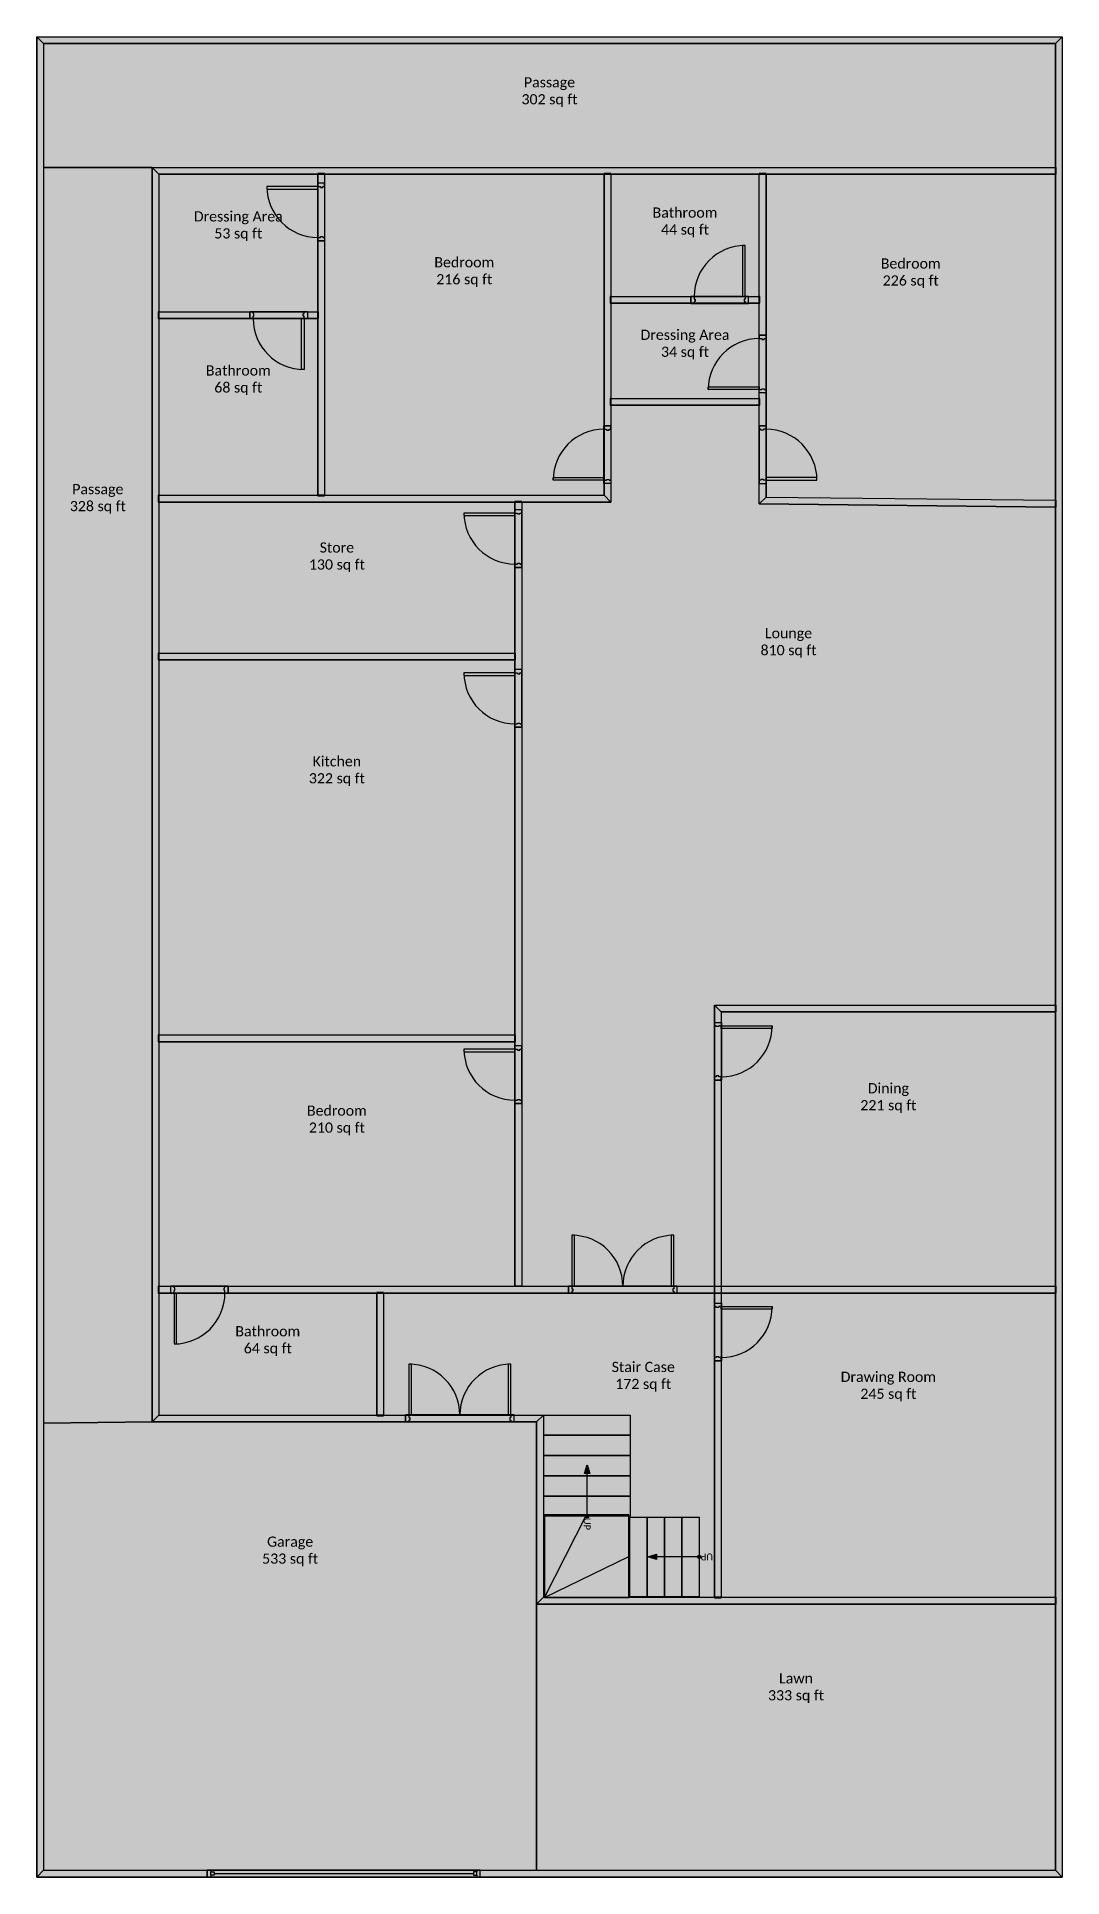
# Model space of a CAD drawing. Extents: x 0 to 50.4, y 0.2 to 90.5.
import ezdxf

# ---------------------------------------------------------------- set-up
doc = ezdxf.new("R2010")
doc.units = 0
doc.header["$MEASUREMENT"] = 0
for name, color, linetype in [('BUILDING_ENVELOPE', 7, 'CONTINUOUS'), ('LANDING', 7, 'CONTINUOUS'), ('SPACE', 7, 'CONTINUOUS'), ('STAIR', 7, 'CONTINUOUS')]:
    doc.layers.add(name, color=color, linetype=linetype)
doc.styles.get("Standard").update_dxf_attribs({"font": 'txt.shx'})

msp = doc.modelspace()

# ---------------------------------------------------------------- hatches: boundary and pattern name
at = {"layer": 'BUILDING_ENVELOPE'}
for points in [[(0.357, 90.167), (0.357, 0.5), (0.024, 0.167), (0.024, 90.5)], [(0.024, 90.5), (50.357, 90.5), (50.024, 90.167), (0.357, 90.167)], [(50.357, 90.5), (50.357, 0.167), (50.024, 0.5), (50.024, 90.167)], [(5.681, 84.085), (50.024, 84.085), (50.024, 83.751), (6.014, 83.751)], [(6.014, 83.751), (6.014, 22.846), (5.681, 22.512), (5.681, 84.085)], [(50.024, 84.085), (50.024, 83.751), (50.057, 83.751), (50.057, 84.085)], [(11.317, 83.026), (13.817, 83.026), (13.817, 83.151), (11.317, 83.151)], [(13.817, 83.751), (14.15, 83.751), (14.15, 83.785), (13.817, 83.785)], [(14.15, 83.751), (14.15, 67.997), (13.817, 67.997), (13.817, 83.751)], [(27.866, 83.751), (28.199, 83.751), (28.199, 83.785), (27.866, 83.785)], [(28.199, 83.751), (28.199, 67.663), (27.866, 67.997), (27.866, 83.751)], [(35.485, 83.751), (35.819, 83.751), (35.819, 83.785), (35.485, 83.785)], [(35.485, 67.569), (35.485, 83.751), (35.819, 83.751), (35.819, 67.899)], [(34.667, 80.251), (34.667, 77.751), (34.792, 77.751), (34.792, 80.251)], [(28.199, 77.418), (28.199, 77.751), (28.166, 77.751), (28.166, 77.418)], [(28.199, 77.751), (35.485, 77.751), (35.485, 77.418), (28.199, 77.418)], [(35.485, 77.751), (35.485, 77.418), (35.519, 77.418), (35.519, 77.751)], [(6.014, 76.668), (6.014, 77.001), (5.981, 77.001), (5.981, 76.668)], [(6.014, 77.001), (13.817, 77.001), (13.817, 76.668), (6.014, 76.668)], [(13.817, 77.001), (13.817, 76.668), (13.85, 76.668), (13.85, 77.001)], [(13.017, 74.168), (13.017, 76.668), (13.142, 76.668), (13.142, 74.168)], [(32.985, 73.31), (35.485, 73.31), (35.485, 73.185), (32.985, 73.185)], [(28.199, 72.418), (28.199, 72.751), (28.166, 72.751), (28.166, 72.418)], [(28.199, 72.751), (35.485, 72.751), (35.485, 72.418), (28.199, 72.418)], [(35.485, 72.751), (35.485, 72.418), (35.519, 72.418), (35.519, 72.751)], [(25.366, 68.86), (27.866, 68.86), (27.866, 68.735), (25.366, 68.735)], [(38.319, 68.86), (35.819, 68.86), (35.819, 68.735), (38.319, 68.735)], [(6.014, 67.663), (6.014, 67.997), (5.981, 67.997), (5.981, 67.663)], [(6.014, 67.997), (27.866, 67.997), (28.199, 67.663), (6.014, 67.663)], [(14.15, 67.997), (13.817, 67.997), (13.817, 67.963), (14.15, 67.963)], [(35.819, 67.899), (50.024, 67.751), (50.024, 67.418), (35.485, 67.569)], [(20.992, 66.995), (23.492, 66.995), (23.492, 67.12), (20.992, 67.12)], [(23.492, 67.663), (23.825, 67.663), (23.825, 67.697), (23.492, 67.697)], [(23.825, 67.663), (23.825, 29.168), (23.658, 29.168), (23.492, 29.168), (23.492, 67.663)], [(50.024, 67.751), (50.024, 67.418), (50.057, 67.418), (50.057, 67.751)], [(6.014, 59.919), (6.014, 60.252), (5.981, 60.252), (5.981, 59.919)], [(6.014, 60.252), (23.492, 60.252), (23.492, 59.919), (6.014, 59.919)], [(23.492, 60.252), (23.492, 59.919), (23.525, 59.919), (23.525, 60.252)], [(20.992, 59.147), (23.492, 59.147), (23.492, 59.272), (20.992, 59.272)], [(33.292, 42.968), (50.024, 42.968), (50.024, 42.635), (33.625, 42.635)], [(33.625, 42.635), (33.625, 13.901), (33.292, 13.901), (33.292, 42.968)], [(50.024, 42.968), (50.024, 42.635), (50.057, 42.635), (50.057, 42.968)], [(36.125, 41.826), (33.625, 41.826), (33.625, 41.951), (36.125, 41.951)], [(6.014, 41.168), (6.014, 41.501), (5.981, 41.501), (5.981, 41.168)], [(6.014, 41.501), (23.492, 41.501), (23.492, 41.168), (6.014, 41.168)], [(20.992, 40.673), (23.492, 40.673), (23.492, 40.798), (20.992, 40.798)], [(23.492, 41.501), (23.492, 41.168), (23.525, 41.168), (23.525, 41.501)], [(26.292, 31.668), (26.292, 29.168), (26.417, 29.168), (26.417, 31.668)], [(31.167, 31.668), (31.167, 29.168), (31.292, 29.168), (31.292, 31.668)], [(6.014, 28.835), (6.014, 29.168), (5.981, 29.168), (5.981, 28.835)], [(6.014, 29.168), (50.024, 29.168), (50.024, 28.835), (6.014, 28.835)], [(50.024, 29.168), (50.024, 28.835), (50.057, 28.835), (50.057, 29.168)], [(6.883, 26.335), (6.883, 28.835), (6.758, 28.835), (6.758, 26.335)], [(16.708, 28.835), (17.042, 28.835), (17.042, 28.868), (16.708, 28.868)], [(17.042, 28.835), (17.042, 22.846), (16.708, 22.846), (16.708, 28.835)], [(36.125, 28.043), (33.625, 28.043), (33.625, 28.168), (36.125, 28.168)], [(18.292, 25.346), (18.292, 22.846), (18.417, 22.846), (18.417, 25.346)], [(23.167, 25.346), (23.167, 22.846), (23.292, 22.846), (23.292, 25.346)], [(6.014, 22.846), (24.892, 22.846), (24.558, 22.512), (5.681, 22.512)], [(17.042, 22.846), (16.708, 22.846), (16.708, 22.813), (17.042, 22.813)], [(24.892, 22.846), (24.892, 13.901), (24.558, 13.568), (24.558, 22.512)], [(24.892, 13.901), (50.024, 13.901), (50.024, 13.568), (24.558, 13.568)], [(33.625, 13.901), (33.292, 13.901), (33.292, 13.868), (33.625, 13.868)], [(50.024, 13.901), (50.024, 13.568), (50.057, 13.568), (50.057, 13.901)], [(0.357, 0.5), (50.024, 0.5), (50.357, 0.167), (0.024, 0.167)]]:
    msp.add_hatch(color=7, dxfattribs=at).paths.add_polyline_path(points)
h = msp.add_hatch(color=7, dxfattribs=at)
h.paths.add_polyline_path([(14.15, 83.318), (13.817, 83.318), (13.817, 83.151), (13.942, 83.151), (14.067, 83.151), (14.15, 83.151)])
h.paths.add_polyline_path([(14.15, 80.485), (13.817, 80.485), (13.817, 80.651), (13.942, 80.651), (14.067, 80.651), (14.15, 80.651)])
h = msp.add_hatch(color=7, dxfattribs=at)
h.paths.add_polyline_path([(13.942, 83.151), (13.942, 83.11), (14.067, 83.11), (14.067, 83.151)])
h.paths.add_polyline_path([(13.942, 80.651), (13.942, 80.693), (14.067, 80.693), (14.067, 80.651)])
h = msp.add_hatch(color=7, dxfattribs=at)
h.paths.add_polyline_path([(34.958, 77.418), (34.958, 77.751), (34.792, 77.751), (34.792, 77.626), (34.792, 77.501), (34.792, 77.418)])
h.paths.add_polyline_path([(32.125, 77.418), (32.125, 77.751), (32.292, 77.751), (32.292, 77.626), (32.292, 77.501), (32.292, 77.418)])
h = msp.add_hatch(color=7, dxfattribs=at)
h.paths.add_polyline_path([(13.308, 77.001), (13.308, 76.668), (13.142, 76.668), (13.142, 76.793), (13.142, 76.918), (13.142, 77.001)])
h.paths.add_polyline_path([(10.475, 77.001), (10.475, 76.668), (10.642, 76.668), (10.642, 76.793), (10.642, 76.918), (10.642, 77.001)])
h = msp.add_hatch(color=7, dxfattribs=at)
h.paths.add_polyline_path([(13.142, 76.793), (13.1, 76.793), (13.1, 76.918), (13.142, 76.918)])
h.paths.add_polyline_path([(10.642, 76.793), (10.683, 76.793), (10.683, 76.918), (10.642, 76.918)])
h = msp.add_hatch(color=7, dxfattribs=at)
h.paths.add_polyline_path([(34.792, 77.626), (34.75, 77.626), (34.75, 77.501), (34.792, 77.501)])
h.paths.add_polyline_path([(32.292, 77.626), (32.333, 77.626), (32.333, 77.501), (32.292, 77.501)])
h = msp.add_hatch(color=7, dxfattribs=at)
h.paths.add_polyline_path([(35.819, 73.018), (35.485, 73.018), (35.485, 73.185), (35.61, 73.185), (35.735, 73.185), (35.819, 73.185)])
h.paths.add_polyline_path([(35.819, 75.851), (35.485, 75.851), (35.485, 75.685), (35.61, 75.685), (35.735, 75.685), (35.819, 75.685)])
h = msp.add_hatch(color=7, dxfattribs=at)
h.paths.add_polyline_path([(35.61, 73.185), (35.61, 73.226), (35.735, 73.226), (35.735, 73.185)])
h.paths.add_polyline_path([(35.61, 75.685), (35.61, 75.643), (35.735, 75.643), (35.735, 75.685)])
h = msp.add_hatch(color=7, dxfattribs=at)
h.paths.add_polyline_path([(28.199, 68.568), (27.866, 68.568), (27.866, 68.735), (27.991, 68.735), (28.116, 68.735), (28.199, 68.735)])
h.paths.add_polyline_path([(28.199, 71.401), (27.866, 71.401), (27.866, 71.235), (27.991, 71.235), (28.116, 71.235), (28.199, 71.235)])
h = msp.add_hatch(color=7, dxfattribs=at)
h.paths.add_polyline_path([(35.485, 68.568), (35.819, 68.568), (35.819, 68.735), (35.694, 68.735), (35.569, 68.735), (35.485, 68.735)])
h.paths.add_polyline_path([(35.485, 71.401), (35.819, 71.401), (35.819, 71.235), (35.694, 71.235), (35.569, 71.235), (35.485, 71.235)])
h = msp.add_hatch(color=7, dxfattribs=at)
h.paths.add_polyline_path([(27.991, 68.735), (27.991, 68.776), (28.116, 68.776), (28.116, 68.735)])
h.paths.add_polyline_path([(27.991, 71.235), (27.991, 71.193), (28.116, 71.193), (28.116, 71.235)])
h = msp.add_hatch(color=7, dxfattribs=at)
h.paths.add_polyline_path([(35.694, 68.735), (35.694, 68.776), (35.569, 68.776), (35.569, 68.735)])
h.paths.add_polyline_path([(35.694, 71.235), (35.694, 71.193), (35.569, 71.193), (35.569, 71.235)])
h = msp.add_hatch(color=7, dxfattribs=at)
h.paths.add_polyline_path([(23.825, 67.287), (23.492, 67.287), (23.492, 67.12), (23.617, 67.12), (23.742, 67.12), (23.825, 67.12)])
h.paths.add_polyline_path([(23.825, 64.454), (23.492, 64.454), (23.492, 64.62), (23.617, 64.62), (23.742, 64.62), (23.825, 64.62)])
h = msp.add_hatch(color=7, dxfattribs=at)
h.paths.add_polyline_path([(23.617, 67.12), (23.617, 67.079), (23.742, 67.079), (23.742, 67.12)])
h.paths.add_polyline_path([(23.617, 64.62), (23.617, 64.662), (23.742, 64.662), (23.742, 64.62)])
h = msp.add_hatch(color=7, dxfattribs=at)
h.paths.add_polyline_path([(23.825, 59.439), (23.492, 59.439), (23.492, 59.272), (23.617, 59.272), (23.742, 59.272), (23.825, 59.272)])
h.paths.add_polyline_path([(23.825, 56.605), (23.492, 56.605), (23.492, 56.772), (23.617, 56.772), (23.742, 56.772), (23.825, 56.772)])
h = msp.add_hatch(color=7, dxfattribs=at)
h.paths.add_polyline_path([(23.617, 59.272), (23.617, 59.23), (23.742, 59.23), (23.742, 59.272)])
h.paths.add_polyline_path([(23.617, 56.772), (23.617, 56.814), (23.742, 56.814), (23.742, 56.772)])
h = msp.add_hatch(color=7, dxfattribs=at)
h.paths.add_polyline_path([(33.292, 42.118), (33.625, 42.118), (33.625, 41.951), (33.5, 41.951), (33.375, 41.951), (33.292, 41.951)])
h.paths.add_polyline_path([(33.292, 39.285), (33.625, 39.285), (33.625, 39.451), (33.5, 39.451), (33.375, 39.451), (33.292, 39.451)])
h = msp.add_hatch(color=7, dxfattribs=at)
h.paths.add_polyline_path([(33.5, 41.951), (33.5, 41.91), (33.375, 41.91), (33.375, 41.951)])
h.paths.add_polyline_path([(33.5, 39.451), (33.5, 39.493), (33.375, 39.493), (33.375, 39.451)])
h = msp.add_hatch(color=7, dxfattribs=at)
h.paths.add_polyline_path([(23.825, 40.965), (23.492, 40.965), (23.492, 40.798), (23.617, 40.798), (23.742, 40.798), (23.825, 40.798)])
h.paths.add_polyline_path([(23.825, 38.132), (23.492, 38.132), (23.492, 38.298), (23.617, 38.298), (23.742, 38.298), (23.825, 38.298)])
h = msp.add_hatch(color=7, dxfattribs=at)
h.paths.add_polyline_path([(23.617, 40.798), (23.617, 40.757), (23.742, 40.757), (23.742, 40.798)])
h.paths.add_polyline_path([(23.617, 38.298), (23.617, 38.34), (23.742, 38.34), (23.742, 38.298)])
h = msp.add_hatch(color=7, dxfattribs=at)
h.paths.add_polyline_path([(6.592, 29.168), (6.592, 28.835), (6.758, 28.835), (6.758, 28.96), (6.758, 29.085), (6.758, 29.168)])
h.paths.add_polyline_path([(9.425, 29.168), (9.425, 28.835), (9.258, 28.835), (9.258, 28.96), (9.258, 29.085), (9.258, 29.168)])
h = msp.add_hatch(color=7, dxfattribs=at)
h.paths.add_polyline_path([(6.758, 28.96), (6.8, 28.96), (6.8, 29.085), (6.758, 29.085)])
h.paths.add_polyline_path([(9.258, 28.96), (9.217, 28.96), (9.217, 29.085), (9.258, 29.085)])
h = msp.add_hatch(color=7, dxfattribs=at)
h.paths.add_polyline_path([(31.458, 28.835), (31.458, 29.168), (31.292, 29.168), (31.292, 29.043), (31.292, 28.918), (31.292, 28.835)])
h.paths.add_polyline_path([(26.125, 28.835), (26.125, 29.168), (26.292, 29.168), (26.292, 29.043), (26.292, 28.918), (26.292, 28.835)])
h = msp.add_hatch(color=7, dxfattribs=at)
h.paths.add_polyline_path([(31.292, 29.043), (31.25, 29.043), (31.25, 28.918), (31.292, 28.918)])
h.paths.add_polyline_path([(26.292, 29.043), (26.333, 29.043), (26.333, 28.918), (26.292, 28.918)])
h = msp.add_hatch(color=7, dxfattribs=at)
h.paths.add_polyline_path([(33.292, 28.335), (33.625, 28.335), (33.625, 28.168), (33.5, 28.168), (33.375, 28.168), (33.292, 28.168)])
h.paths.add_polyline_path([(33.292, 25.501), (33.625, 25.501), (33.625, 25.668), (33.5, 25.668), (33.375, 25.668), (33.292, 25.668)])
h = msp.add_hatch(color=7, dxfattribs=at)
h.paths.add_polyline_path([(33.5, 28.168), (33.5, 28.126), (33.375, 28.126), (33.375, 28.168)])
h.paths.add_polyline_path([(33.5, 25.668), (33.5, 25.71), (33.375, 25.71), (33.375, 25.668)])
h = msp.add_hatch(color=7, dxfattribs=at)
h.paths.add_polyline_path([(23.458, 22.512), (23.458, 22.846), (23.292, 22.846), (23.292, 22.721), (23.292, 22.596), (23.292, 22.512)])
h.paths.add_polyline_path([(18.125, 22.512), (18.125, 22.846), (18.292, 22.846), (18.292, 22.721), (18.292, 22.596), (18.292, 22.512)])
h = msp.add_hatch(color=7, dxfattribs=at)
h.paths.add_polyline_path([(23.292, 22.721), (23.25, 22.721), (23.25, 22.596), (23.292, 22.596)])
h.paths.add_polyline_path([(18.292, 22.721), (18.333, 22.721), (18.333, 22.596), (18.292, 22.596)])
h = msp.add_hatch(color=134, dxfattribs=at)
h.paths.add_polyline_path([(24.92, 17.876), (24.92, 18.87), (29.152, 18.87), (29.152, 17.876)])
h.paths.add_polyline_path([(24.92, 18.87), (24.92, 19.864), (29.152, 19.864), (29.152, 18.87)])
h.paths.add_polyline_path([(24.92, 19.864), (24.92, 20.858), (29.152, 20.858), (29.152, 19.864)])
h.paths.add_polyline_path([(24.92, 20.858), (24.92, 21.852), (29.152, 21.852), (29.152, 20.858)])
h.paths.add_polyline_path([(24.92, 21.852), (24.92, 22.846), (29.152, 22.846), (29.152, 21.852)])
edge = h.paths.add_edge_path(flags=0)
edge = h.paths.add_edge_path(flags=0)
edge = h.paths.add_edge_path(flags=0)
edge = h.paths.add_edge_path(flags=0)
edge = h.paths.add_edge_path(flags=0)
edge = h.paths.add_edge_path(flags=0)
edge = h.paths.add_edge_path(flags=0)
edge = h.paths.add_edge_path(flags=0)
edge = h.paths.add_edge_path(flags=0)
edge = h.paths.add_edge_path(flags=0)
edge = h.paths.add_edge_path(flags=0)
edge = h.paths.add_edge_path(flags=0)
edge = h.paths.add_edge_path(flags=0)
edge = h.paths.add_edge_path(flags=0)
edge = h.paths.add_edge_path(flags=0)
edge = h.paths.add_edge_path(flags=0)
edge = h.paths.add_edge_path(flags=0)
edge = h.paths.add_edge_path(flags=0)
edge = h.paths.add_edge_path(flags=0)
edge = h.paths.add_edge_path(flags=0)
edge = h.paths.add_edge_path(flags=0)
edge = h.paths.add_edge_path(flags=0)
edge = h.paths.add_edge_path(flags=0)
edge = h.paths.add_edge_path(flags=0)
edge = h.paths.add_edge_path(flags=0)
edge = h.paths.add_edge_path(flags=0)
edge = h.paths.add_edge_path(flags=0)
edge = h.paths.add_edge_path(flags=0)
h = msp.add_hatch(color=134, dxfattribs=at)
h.paths.add_polyline_path([(32.542, 13.928), (31.688, 13.928), (31.688, 17.836), (32.542, 17.836)])
h.paths.add_polyline_path([(31.688, 13.928), (30.835, 13.928), (30.835, 17.836), (31.688, 17.836)])
h.paths.add_polyline_path([(30.835, 13.928), (29.982, 13.928), (29.982, 17.836), (30.835, 17.836)])
h.paths.add_polyline_path([(29.982, 13.928), (29.129, 13.928), (29.129, 17.836), (29.982, 17.836)])
edge = h.paths.add_edge_path(flags=0)
edge = h.paths.add_edge_path(flags=0)
edge = h.paths.add_edge_path(flags=0)
edge = h.paths.add_edge_path(flags=0)
edge = h.paths.add_edge_path(flags=0)
edge = h.paths.add_edge_path(flags=0)
edge = h.paths.add_edge_path(flags=0)
edge = h.paths.add_edge_path(flags=0)
edge = h.paths.add_edge_path(flags=0)
edge = h.paths.add_edge_path(flags=0)
edge = h.paths.add_edge_path(flags=0)
edge = h.paths.add_edge_path(flags=0)
edge = h.paths.add_edge_path(flags=0)
edge = h.paths.add_edge_path(flags=0)
edge = h.paths.add_edge_path(flags=0)
edge = h.paths.add_edge_path(flags=0)
edge = h.paths.add_edge_path(flags=0)
edge = h.paths.add_edge_path(flags=0)
edge = h.paths.add_edge_path(flags=0)
edge = h.paths.add_edge_path(flags=0)
edge = h.paths.add_edge_path(flags=0)
edge = h.paths.add_edge_path(flags=0)
edge = h.paths.add_edge_path(flags=0)
edge = h.paths.add_edge_path(flags=0)
edge = h.paths.add_edge_path(flags=0)
edge = h.paths.add_edge_path(flags=0)
edge = h.paths.add_edge_path(flags=0)
edge = h.paths.add_edge_path(flags=0)
edge = h.paths.add_edge_path(flags=0)
at = {"layer": 'LANDING'}
msp.add_hatch(color=134, dxfattribs=at).paths.add_polyline_path([(24.938, 13.883), (29.092, 13.883), (29.092, 17.952), (24.938, 17.952)])
at = {"layer": 'SPACE'}
for color, points in [(54, [(0.357, 84.085), (5.681, 84.085), (50.024, 84.085), (50.024, 90.167), (0.357, 90.167)]), (54, [(5.681, 22.512), (5.681, 84.085), (0.357, 84.085), (0.357, 22.452), (5.681, 22.512)]), (11, [(13.817, 77.001), (13.817, 83.751), (6.014, 83.751), (6.014, 77.001), (13.817, 77.001)]), (10, [(14.15, 67.997), (27.866, 67.997), (27.866, 83.751), (14.15, 83.751)]), (5, [(35.485, 77.751), (35.485, 83.751), (28.199, 83.751), (28.199, 77.751), (35.485, 77.751)]), (10, [(35.819, 83.751), (35.819, 67.899), (50.024, 67.751), (50.024, 83.751), (35.819, 83.751)]), (11, [(35.485, 72.751), (35.485, 77.418), (28.199, 77.418), (28.199, 72.751), (35.485, 72.751)]), (5, [(13.817, 76.668), (6.014, 76.668), (6.014, 67.997), (13.817, 67.997), (13.817, 76.668)]), (2, [(33.292, 29.168), (33.292, 42.968), (50.024, 42.968), (50.024, 67.418), (35.485, 67.569), (35.485, 72.418), (28.199, 72.418), (28.199, 67.663), (23.825, 67.663), (23.825, 29.168)]), (214, [(23.492, 60.252), (23.492, 67.663), (6.014, 67.663), (6.014, 60.252), (23.492, 60.252)]), (40, [(23.492, 41.501), (23.492, 59.919), (6.014, 59.919), (6.014, 41.501), (23.492, 41.501)]), (253, [(33.625, 29.168), (50.024, 29.168), (50.024, 42.635), (33.625, 42.635)]), (10, [(23.492, 41.168), (6.014, 41.168), (6.014, 29.168), (23.492, 29.168), (23.492, 41.168)]), (5, [(16.708, 22.846), (16.708, 28.835), (6.014, 28.835), (6.014, 22.846)]), (190, [(17.042, 22.846), (24.892, 22.846), (24.892, 13.901), (33.292, 13.901), (33.292, 28.835), (17.042, 28.835)]), (94, [(33.625, 28.835), (33.625, 13.901), (50.024, 13.901), (50.024, 28.835)]), (22, [(24.558, 0.5), (24.558, 13.568), (24.558, 22.512), (5.681, 22.512), (0.357, 22.452), (0.357, 0.5)]), (111, [(24.558, 13.568), (24.558, 0.5), (50.024, 0.5), (50.024, 13.568)])]:
    msp.add_hatch(color=color, dxfattribs=at).paths.add_polyline_path(points)
at = {"layer": 'STAIR'}
for points in [[(27.163, 19.971), (26.908, 19.971), (27.039, 20.397)], [(30.446, 16.009), (30.446, 15.754), (30.021, 15.885)]]:
    msp.add_hatch(color=134, dxfattribs=at).paths.add_polyline_path(points)
h = msp.add_hatch(color=134, dxfattribs=at)
edge = h.paths.add_edge_path()
edge.add_arc((27.036, 17.876), 0.0868, 0, 360)
h = msp.add_hatch(color=134, dxfattribs=at)
edge = h.paths.add_edge_path()
edge.add_arc((32.542, 15.882), 0.0868, 0, 360)

# ---------------------------------------------------------------- linework, layer by layer
at = {"layer": 'BUILDING_ENVELOPE', "color": 7, "linetype": 'CONTINUOUS'}
for p, q in [((0.024, 90.5), (0.024, 0.167)), ((0.024, 90.5), (50.357, 90.5)), ((50.357, 90.5), (50.357, 0.167)), ((0.357, 90.167), (0.357, 0.5)), ((0.357, 90.167), (50.024, 90.167)), ((50.024, 90.167), (50.024, 0.5)), ((5.681, 84.085), (50.024, 84.085)), ((5.681, 84.085), (5.681, 22.512)), ((6.014, 83.751), (50.024, 83.751)), ((6.014, 83.751), (6.014, 22.846)), ((13.817, 83.751), (13.817, 67.997)), ((14.15, 83.318), (13.817, 83.318)), ((13.817, 83.318), (13.817, 83.151)), ((14.15, 83.318), (13.817, 83.318)), ((13.817, 83.151), (13.942, 83.151)), ((13.942, 83.151), (13.942, 83.11)), ((14.067, 83.151), (14.15, 83.151)), ((14.067, 83.11), (14.067, 83.151)), ((14.15, 83.751), (14.15, 67.997)), ((14.15, 83.151), (14.15, 83.318)), ((27.866, 83.751), (27.866, 67.997)), ((28.199, 83.751), (28.199, 67.663)), ((35.485, 67.569), (35.485, 83.751)), ((35.819, 67.899), (35.819, 83.751)), ((13.942, 83.11), (14.067, 83.11)), ((13.817, 80.485), (13.817, 80.651)), ((13.817, 80.651), (13.942, 80.651)), ((14.15, 80.485), (13.817, 80.485)), ((14.15, 80.485), (13.817, 80.485)), ((13.942, 80.651), (13.942, 80.693)), ((13.942, 80.693), (14.067, 80.693)), ((14.067, 80.693), (14.067, 80.651)), ((14.067, 80.651), (14.15, 80.651)), ((14.15, 80.651), (14.15, 80.485)), ((28.199, 77.751), (35.485, 77.751)), ((32.125, 77.418), (32.125, 77.751)), ((32.125, 77.751), (32.292, 77.751)), ((32.125, 77.418), (32.125, 77.751)), ((32.292, 77.751), (32.292, 77.626)), ((34.958, 77.751), (34.792, 77.751)), ((34.792, 77.751), (34.792, 77.626)), ((34.958, 77.418), (34.958, 77.751)), ((34.958, 77.418), (34.958, 77.751)), ((6.014, 77.001), (13.817, 77.001)), ((10.475, 77.001), (10.475, 76.668)), ((10.642, 77.001), (10.475, 77.001)), ((10.475, 77.001), (10.475, 76.668)), ((10.642, 76.918), (10.642, 77.001)), ((10.683, 76.918), (10.642, 76.918)), ((10.642, 76.668), (10.642, 76.793)), ((10.642, 76.793), (10.683, 76.793)), ((10.683, 76.793), (10.683, 76.918)), ((13.1, 76.793), (13.1, 76.918)), ((13.1, 76.918), (13.142, 76.918)), ((13.142, 76.793), (13.1, 76.793)), ((13.142, 76.918), (13.142, 77.001)), ((13.142, 77.001), (13.308, 77.001)), ((13.142, 76.668), (13.142, 76.793)), ((13.308, 77.001), (13.308, 76.668)), ((13.308, 77.001), (13.308, 76.668)), ((28.199, 77.418), (35.485, 77.418)), ((32.292, 77.418), (32.125, 77.418)), ((32.292, 77.626), (32.333, 77.626)), ((32.292, 77.501), (32.292, 77.418)), ((32.333, 77.501), (32.292, 77.501)), ((32.333, 77.626), (32.333, 77.501)), ((34.792, 77.626), (34.75, 77.626)), ((34.75, 77.626), (34.75, 77.501)), ((34.75, 77.501), (34.792, 77.501)), ((34.792, 77.501), (34.792, 77.418)), ((34.792, 77.418), (34.958, 77.418)), ((6.014, 76.668), (13.817, 76.668)), ((10.475, 76.668), (10.642, 76.668)), ((13.308, 76.668), (13.142, 76.668)), ((35.819, 75.851), (35.485, 75.851)), ((35.485, 75.851), (35.485, 75.685)), ((35.819, 75.851), (35.485, 75.851)), ((35.485, 75.685), (35.61, 75.685)), ((35.61, 75.685), (35.61, 75.643)), ((35.61, 75.643), (35.735, 75.643)), ((35.735, 75.685), (35.819, 75.685)), ((35.735, 75.643), (35.735, 75.685)), ((35.819, 75.685), (35.819, 75.851)), ((35.485, 73.018), (35.485, 73.185)), ((35.485, 73.185), (35.61, 73.185)), ((35.61, 73.185), (35.61, 73.226)), ((35.61, 73.226), (35.735, 73.226)), ((35.735, 73.226), (35.735, 73.185)), ((35.735, 73.185), (35.819, 73.185)), ((35.819, 73.185), (35.819, 73.018)), ((28.199, 72.751), (35.485, 72.751)), ((28.199, 72.418), (35.485, 72.418)), ((35.819, 73.018), (35.485, 73.018)), ((35.819, 73.018), (35.485, 73.018)), ((28.199, 71.401), (27.866, 71.401)), ((27.866, 71.401), (27.866, 71.235)), ((28.199, 71.401), (27.866, 71.401)), ((28.199, 71.235), (28.199, 71.401)), ((35.485, 71.401), (35.819, 71.401)), ((35.485, 71.235), (35.485, 71.401)), ((35.485, 71.401), (35.819, 71.401)), ((35.819, 71.401), (35.819, 71.235)), ((27.866, 71.235), (27.991, 71.235)), ((27.991, 71.235), (27.991, 71.193)), ((27.991, 71.193), (28.116, 71.193)), ((28.116, 71.235), (28.199, 71.235)), ((28.116, 71.193), (28.116, 71.235)), ((35.569, 71.235), (35.485, 71.235)), ((35.569, 71.193), (35.569, 71.235)), ((35.694, 71.193), (35.569, 71.193)), ((35.819, 71.235), (35.694, 71.235)), ((35.694, 71.235), (35.694, 71.193)), ((27.866, 68.568), (27.866, 68.735)), ((27.866, 68.735), (27.991, 68.735)), ((27.991, 68.735), (27.991, 68.776)), ((27.991, 68.776), (28.116, 68.776)), ((28.116, 68.776), (28.116, 68.735)), ((28.116, 68.735), (28.199, 68.735)), ((28.199, 68.735), (28.199, 68.568)), ((35.569, 68.735), (35.485, 68.735)), ((35.485, 68.735), (35.485, 68.568)), ((35.694, 68.776), (35.569, 68.776)), ((35.569, 68.776), (35.569, 68.735)), ((35.694, 68.735), (35.694, 68.776)), ((35.819, 68.735), (35.694, 68.735)), ((35.819, 68.568), (35.819, 68.735)), ((6.014, 67.997), (27.866, 67.997)), ((28.199, 68.568), (27.866, 68.568)), ((28.199, 68.568), (27.866, 68.568)), ((35.485, 68.568), (35.819, 68.568)), ((35.485, 68.568), (35.819, 68.568)), ((35.819, 67.899), (50.024, 67.751)), ((6.014, 67.663), (28.199, 67.663)), ((23.825, 67.287), (23.492, 67.287)), ((23.492, 67.287), (23.492, 67.12)), ((23.825, 67.287), (23.492, 67.287)), ((23.492, 67.12), (23.617, 67.12)), ((23.617, 67.12), (23.617, 67.079)), ((23.617, 67.079), (23.742, 67.079)), ((23.742, 67.12), (23.825, 67.12)), ((23.742, 67.079), (23.742, 67.12)), ((23.825, 67.12), (23.825, 67.287)), ((35.485, 67.569), (50.024, 67.418)), ((23.492, 64.454), (23.492, 64.62)), ((23.492, 64.62), (23.617, 64.62)), ((23.825, 64.454), (23.492, 64.454)), ((23.825, 64.454), (23.492, 64.454)), ((23.617, 64.62), (23.617, 64.662)), ((23.617, 64.662), (23.742, 64.662)), ((23.742, 64.662), (23.742, 64.62)), ((23.742, 64.62), (23.825, 64.62)), ((23.825, 64.62), (23.825, 64.454)), ((6.014, 60.252), (23.492, 60.252)), ((6.014, 59.919), (23.492, 59.919)), ((23.825, 59.439), (23.492, 59.439)), ((23.492, 59.439), (23.492, 59.272)), ((23.825, 59.439), (23.492, 59.439)), ((23.492, 59.272), (23.617, 59.272)), ((23.617, 59.272), (23.617, 59.23)), ((23.617, 59.23), (23.742, 59.23)), ((23.742, 59.272), (23.825, 59.272)), ((23.742, 59.23), (23.742, 59.272)), ((23.825, 59.272), (23.825, 59.439)), ((23.492, 56.605), (23.492, 56.772)), ((23.492, 56.772), (23.617, 56.772)), ((23.825, 56.605), (23.492, 56.605)), ((23.825, 56.605), (23.492, 56.605)), ((23.617, 56.772), (23.617, 56.814)), ((23.617, 56.814), (23.742, 56.814)), ((23.742, 56.814), (23.742, 56.772)), ((23.742, 56.772), (23.825, 56.772)), ((23.825, 56.772), (23.825, 56.605)), ((33.292, 42.968), (50.024, 42.968)), ((33.292, 42.968), (33.292, 13.901)), ((33.625, 42.635), (50.024, 42.635)), ((33.625, 42.635), (33.625, 13.901)), ((33.292, 42.118), (33.625, 42.118)), ((33.292, 41.951), (33.292, 42.118)), ((33.292, 42.118), (33.625, 42.118)), ((33.375, 41.951), (33.292, 41.951)), ((33.375, 41.91), (33.375, 41.951)), ((33.5, 41.91), (33.375, 41.91)), ((33.625, 41.951), (33.5, 41.951)), ((33.5, 41.951), (33.5, 41.91)), ((33.625, 42.118), (33.625, 41.951)), ((6.014, 41.501), (23.492, 41.501)), ((6.014, 41.168), (23.492, 41.168)), ((23.825, 40.965), (23.492, 40.965)), ((23.492, 40.965), (23.492, 40.798)), ((23.825, 40.965), (23.492, 40.965)), ((23.492, 40.798), (23.617, 40.798)), ((23.617, 40.798), (23.617, 40.757)), ((23.617, 40.757), (23.742, 40.757)), ((23.742, 40.798), (23.825, 40.798)), ((23.742, 40.757), (23.742, 40.798)), ((23.825, 40.798), (23.825, 40.965)), ((33.375, 39.451), (33.292, 39.451)), ((33.292, 39.451), (33.292, 39.285)), ((33.292, 39.285), (33.625, 39.285)), ((33.292, 39.285), (33.625, 39.285)), ((33.5, 39.493), (33.375, 39.493)), ((33.375, 39.493), (33.375, 39.451)), ((33.5, 39.451), (33.5, 39.493)), ((33.625, 39.451), (33.5, 39.451)), ((33.625, 39.285), (33.625, 39.451)), ((23.492, 38.132), (23.492, 38.298)), ((23.492, 38.298), (23.617, 38.298)), ((23.825, 38.132), (23.492, 38.132)), ((23.825, 38.132), (23.492, 38.132)), ((23.617, 38.298), (23.617, 38.34)), ((23.617, 38.34), (23.742, 38.34)), ((23.742, 38.34), (23.742, 38.298)), ((23.742, 38.298), (23.825, 38.298)), ((23.825, 38.298), (23.825, 38.132)), ((6.014, 29.168), (50.024, 29.168)), ((6.592, 29.168), (6.592, 28.835)), ((6.758, 29.168), (6.592, 29.168)), ((6.592, 29.168), (6.592, 28.835)), ((6.758, 29.085), (6.758, 29.168)), ((6.8, 29.085), (6.758, 29.085)), ((6.758, 28.835), (6.758, 28.96)), ((6.758, 28.96), (6.8, 28.96)), ((6.8, 28.96), (6.8, 29.085)), ((9.217, 28.96), (9.217, 29.085)), ((9.217, 29.085), (9.258, 29.085)), ((9.258, 28.96), (9.217, 28.96)), ((9.258, 29.085), (9.258, 29.168)), ((9.258, 29.168), (9.425, 29.168)), ((9.258, 28.835), (9.258, 28.96)), ((9.425, 29.168), (9.425, 28.835)), ((9.425, 29.168), (9.425, 28.835)), ((26.125, 28.835), (26.125, 29.168)), ((26.125, 29.168), (26.292, 29.168)), ((26.125, 28.835), (26.125, 29.168)), ((26.292, 29.168), (26.292, 29.043)), ((26.292, 29.043), (26.333, 29.043)), ((26.292, 28.918), (26.292, 28.835)), ((26.333, 28.918), (26.292, 28.918)), ((26.333, 29.043), (26.333, 28.918)), ((31.292, 29.043), (31.25, 29.043)), ((31.25, 29.043), (31.25, 28.918)), ((31.25, 28.918), (31.292, 28.918)), ((31.458, 29.168), (31.292, 29.168)), ((31.292, 29.168), (31.292, 29.043)), ((31.292, 28.918), (31.292, 28.835)), ((31.458, 28.835), (31.458, 29.168)), ((31.458, 28.835), (31.458, 29.168)), ((6.014, 28.835), (50.024, 28.835)), ((6.592, 28.835), (6.758, 28.835)), ((9.425, 28.835), (9.258, 28.835)), ((16.708, 28.835), (16.708, 22.846)), ((17.042, 28.835), (17.042, 22.846)), ((26.292, 28.835), (26.125, 28.835)), ((31.292, 28.835), (31.458, 28.835)), ((33.292, 28.335), (33.625, 28.335)), ((33.292, 28.168), (33.292, 28.335)), ((33.292, 28.335), (33.625, 28.335)), ((33.375, 28.168), (33.292, 28.168)), ((33.375, 28.126), (33.375, 28.168)), ((33.5, 28.126), (33.375, 28.126)), ((33.625, 28.168), (33.5, 28.168)), ((33.5, 28.168), (33.5, 28.126)), ((33.625, 28.335), (33.625, 28.168)), ((33.375, 25.668), (33.292, 25.668)), ((33.292, 25.668), (33.292, 25.501)), ((33.292, 25.501), (33.625, 25.501)), ((33.292, 25.501), (33.625, 25.501)), ((33.5, 25.71), (33.375, 25.71)), ((33.375, 25.71), (33.375, 25.668)), ((33.5, 25.668), (33.5, 25.71)), ((33.625, 25.668), (33.5, 25.668)), ((33.625, 25.501), (33.625, 25.668)), ((6.014, 22.846), (24.892, 22.846)), ((18.125, 22.512), (18.125, 22.846)), ((18.125, 22.846), (18.292, 22.846)), ((18.125, 22.512), (18.125, 22.846)), ((18.292, 22.846), (18.292, 22.721)), ((18.292, 22.721), (18.333, 22.721)), ((18.292, 22.596), (18.292, 22.512)), ((18.333, 22.596), (18.292, 22.596)), ((18.333, 22.721), (18.333, 22.596)), ((23.292, 22.721), (23.25, 22.721)), ((23.25, 22.721), (23.25, 22.596)), ((23.25, 22.596), (23.292, 22.596)), ((23.458, 22.846), (23.292, 22.846)), ((23.292, 22.846), (23.292, 22.721)), ((23.292, 22.596), (23.292, 22.512)), ((23.458, 22.512), (23.458, 22.846)), ((23.458, 22.512), (23.458, 22.846)), ((24.892, 22.846), (24.892, 13.901)), ((5.681, 22.512), (24.558, 22.512)), ((18.292, 22.512), (18.125, 22.512)), ((23.292, 22.512), (23.458, 22.512)), ((24.558, 22.512), (24.558, 13.568)), ((24.558, 13.568), (50.024, 13.568)), ((24.892, 13.901), (50.024, 13.901)), ((0.024, 0.167), (50.357, 0.167)), ((0.357, 0.5), (50.024, 0.5)), ((8.393, 0.167), (8.393, 0.5)), ((8.393, 0.5), (8.56, 0.5)), ((8.393, 0.167), (8.393, 0.5)), ((8.56, 0.167), (8.393, 0.167)), ((8.56, 0.5), (8.56, 0.417)), ((8.56, 0.25), (8.56, 0.167)), ((8.726, 0.333), (21.458, 0.333)), ((21.792, 0.5), (21.625, 0.5)), ((21.625, 0.5), (21.625, 0.417)), ((21.625, 0.25), (21.625, 0.167)), ((21.625, 0.167), (21.792, 0.167)), ((21.792, 0.167), (21.792, 0.5)), ((21.792, 0.167), (21.792, 0.5))]:
    msp.add_line(p, q, dxfattribs=at)
for points in [[(0.357, 90.167), (0.357, 0.5), (0.024, 0.167), (0.024, 90.5)], [(0.024, 90.5), (50.357, 90.5), (50.024, 90.167), (0.357, 90.167)], [(50.357, 90.5), (50.357, 0.167), (50.024, 0.5), (50.024, 90.167)], [(5.681, 84.085), (50.024, 84.085), (50.024, 83.751), (6.014, 83.751)], [(6.014, 83.751), (6.014, 22.846), (5.681, 22.512), (5.681, 84.085)], [(50.024, 84.085), (50.024, 83.751), (50.057, 83.751), (50.057, 84.085)], [(11.317, 83.026), (13.817, 83.026), (13.817, 83.151), (11.317, 83.151)], [(14.158, 80.485), (14.158, 83.318), (13.809, 83.318), (13.809, 80.485)], [(13.817, 83.751), (14.15, 83.751), (14.15, 83.785), (13.817, 83.785)], [(14.15, 83.751), (14.15, 67.997), (13.817, 67.997), (13.817, 83.751)], [(27.866, 83.751), (28.199, 83.751), (28.199, 83.785), (27.866, 83.785)], [(28.199, 83.751), (28.199, 67.663), (27.866, 67.997), (27.866, 83.751)], [(35.485, 83.751), (35.819, 83.751), (35.819, 83.785), (35.485, 83.785)], [(35.485, 67.569), (35.485, 83.751), (35.819, 83.751), (35.819, 67.899)], [(34.667, 80.251), (34.667, 77.751), (34.792, 77.751), (34.792, 80.251)], [(28.199, 77.418), (28.199, 77.751), (28.166, 77.751), (28.166, 77.418)], [(28.199, 77.751), (35.485, 77.751), (35.485, 77.418), (28.199, 77.418)], [(32.125, 77.41), (34.958, 77.41), (34.958, 77.759), (32.125, 77.759)], [(35.485, 77.751), (35.485, 77.418), (35.519, 77.418), (35.519, 77.751)], [(6.014, 76.668), (6.014, 77.001), (5.981, 77.001), (5.981, 76.668)], [(6.014, 77.001), (13.817, 77.001), (13.817, 76.668), (6.014, 76.668)], [(10.475, 77.009), (13.308, 77.009), (13.308, 76.66), (10.475, 76.66)], [(13.817, 77.001), (13.817, 76.668), (13.85, 76.668), (13.85, 77.001)], [(13.017, 74.168), (13.017, 76.668), (13.142, 76.668), (13.142, 74.168)], [(35.827, 75.851), (35.827, 73.018), (35.477, 73.018), (35.477, 75.851)], [(32.985, 73.31), (35.485, 73.31), (35.485, 73.185), (32.985, 73.185)], [(28.199, 72.418), (28.199, 72.751), (28.166, 72.751), (28.166, 72.418)], [(28.199, 72.751), (35.485, 72.751), (35.485, 72.418), (28.199, 72.418)], [(35.485, 72.751), (35.485, 72.418), (35.519, 72.418), (35.519, 72.751)], [(28.207, 71.401), (28.207, 68.568), (27.858, 68.568), (27.858, 71.401)], [(35.477, 71.401), (35.477, 68.568), (35.827, 68.568), (35.827, 71.401)], [(25.366, 68.86), (27.866, 68.86), (27.866, 68.735), (25.366, 68.735)], [(38.319, 68.86), (35.819, 68.86), (35.819, 68.735), (38.319, 68.735)], [(6.014, 67.663), (6.014, 67.997), (5.981, 67.997), (5.981, 67.663)], [(6.014, 67.997), (27.866, 67.997), (28.199, 67.663), (6.014, 67.663)], [(14.15, 67.997), (13.817, 67.997), (13.817, 67.963), (14.15, 67.963)], [(35.819, 67.899), (50.024, 67.751), (50.024, 67.418), (35.485, 67.569)], [(20.992, 66.995), (23.492, 66.995), (23.492, 67.12), (20.992, 67.12)], [(23.833, 64.454), (23.833, 67.287), (23.484, 67.287), (23.484, 64.454)], [(23.492, 67.663), (23.825, 67.663), (23.825, 67.697), (23.492, 67.697)], [(23.825, 67.663), (23.825, 29.168), (23.658, 29.168), (23.492, 29.168), (23.492, 67.663)], [(50.024, 67.751), (50.024, 67.418), (50.057, 67.418), (50.057, 67.751)], [(6.014, 59.919), (6.014, 60.252), (5.981, 60.252), (5.981, 59.919)], [(6.014, 60.252), (23.492, 60.252), (23.492, 59.919), (6.014, 59.919)], [(23.492, 60.252), (23.492, 59.919), (23.525, 59.919), (23.525, 60.252)], [(20.992, 59.147), (23.492, 59.147), (23.492, 59.272), (20.992, 59.272)], [(23.833, 56.605), (23.833, 59.439), (23.484, 59.439), (23.484, 56.605)], [(33.292, 42.968), (50.024, 42.968), (50.024, 42.635), (33.625, 42.635)], [(33.625, 42.635), (33.625, 13.901), (33.292, 13.901), (33.292, 42.968)], [(50.024, 42.968), (50.024, 42.635), (50.057, 42.635), (50.057, 42.968)], [(33.284, 39.285), (33.284, 42.118), (33.633, 42.118), (33.633, 39.285)], [(36.125, 41.826), (33.625, 41.826), (33.625, 41.951), (36.125, 41.951)], [(6.014, 41.168), (6.014, 41.501), (5.981, 41.501), (5.981, 41.168)], [(6.014, 41.501), (23.492, 41.501), (23.492, 41.168), (6.014, 41.168)], [(20.992, 40.673), (23.492, 40.673), (23.492, 40.798), (20.992, 40.798)], [(23.833, 38.132), (23.833, 40.965), (23.484, 40.965), (23.484, 38.132)], [(23.492, 41.501), (23.492, 41.168), (23.525, 41.168), (23.525, 41.501)], [(26.292, 31.668), (26.292, 29.168), (26.417, 29.168), (26.417, 31.668)], [(31.167, 31.668), (31.167, 29.168), (31.292, 29.168), (31.292, 31.668)], [(6.014, 28.835), (6.014, 29.168), (5.981, 29.168), (5.981, 28.835)], [(6.014, 29.168), (50.024, 29.168), (50.024, 28.835), (6.014, 28.835)], [(9.425, 29.176), (6.592, 29.176), (6.592, 28.827), (9.425, 28.827)], [(26.125, 28.827), (31.458, 28.827), (31.458, 29.176), (26.125, 29.176)], [(50.024, 29.168), (50.024, 28.835), (50.057, 28.835), (50.057, 29.168)], [(6.883, 26.335), (6.883, 28.835), (6.758, 28.835), (6.758, 26.335)], [(16.708, 28.835), (17.042, 28.835), (17.042, 28.868), (16.708, 28.868)], [(17.042, 28.835), (17.042, 22.846), (16.708, 22.846), (16.708, 28.835)], [(33.284, 25.501), (33.284, 28.335), (33.633, 28.335), (33.633, 25.501)], [(36.125, 28.043), (33.625, 28.043), (33.625, 28.168), (36.125, 28.168)], [(18.292, 25.346), (18.292, 22.846), (18.417, 22.846), (18.417, 25.346)], [(23.167, 25.346), (23.167, 22.846), (23.292, 22.846), (23.292, 25.346)], [(6.014, 22.846), (24.892, 22.846), (24.558, 22.512), (5.681, 22.512)], [(17.042, 22.846), (16.708, 22.846), (16.708, 22.813), (17.042, 22.813)], [(18.125, 22.505), (23.458, 22.505), (23.458, 22.854), (18.125, 22.854)], [(24.892, 22.846), (24.892, 13.901), (24.558, 13.568), (24.558, 22.512)], [(24.892, 13.901), (50.024, 13.901), (50.024, 13.568), (24.558, 13.568)], [(33.625, 13.901), (33.292, 13.901), (33.292, 13.868), (33.625, 13.868)], [(50.024, 13.901), (50.024, 13.568), (50.057, 13.568), (50.057, 13.901)], [(0.357, 0.5), (50.024, 0.5), (50.357, 0.167), (0.024, 0.167)], [(8.393, 0.159), (21.792, 0.159), (21.792, 0.508), (8.393, 0.508)], [(8.56, 0.417), (8.726, 0.417), (8.726, 0.25), (8.56, 0.25)], [(21.625, 0.417), (21.458, 0.417), (21.458, 0.25), (21.625, 0.25)]]:
    msp.add_lwpolyline(points, close=True, dxfattribs=at)
for points in [[(23.492, 67.663), (23.492, 29.168), (23.658, 29.168)], [(23.825, 67.663), (23.825, 29.168), (23.658, 29.168)]]:
    msp.add_lwpolyline(points, dxfattribs=at)
at = {"layer": 'BUILDING_ENVELOPE', "color": 9, "linetype": 'CONTINUOUS'}
for points in [[(24.92, 21.852), (24.92, 22.846), (29.152, 22.846), (29.152, 21.852)], [(24.92, 20.858), (24.92, 21.852), (29.152, 21.852), (29.152, 20.858)], [(24.92, 19.864), (24.92, 20.858), (29.152, 20.858), (29.152, 19.864)], [(24.92, 18.87), (24.92, 19.864), (29.152, 19.864), (29.152, 18.87)], [(24.92, 17.876), (24.92, 18.87), (29.152, 18.87), (29.152, 17.876)], [(29.982, 13.928), (29.129, 13.928), (29.129, 17.836), (29.982, 17.836)], [(30.835, 13.928), (29.982, 13.928), (29.982, 17.836), (30.835, 17.836)], [(31.688, 13.928), (30.835, 13.928), (30.835, 17.836), (31.688, 17.836)], [(32.542, 13.928), (31.688, 13.928), (31.688, 17.836), (32.542, 17.836)]]:
    msp.add_lwpolyline(points, close=True, dxfattribs=at)
at = {"layer": 'BUILDING_ENVELOPE', "color": 7, "linetype": 'CONTINUOUS'}
for centre, start, end in [((13.817, 83.151), 180, 270), ((34.792, 77.751), 90, 180), ((13.142, 76.668), 180, 270), ((35.485, 73.185), 90, 180), ((27.866, 68.735), 90, 180), ((35.819, 68.735), 0, 90), ((23.492, 67.12), 180, 270), ((23.492, 59.272), 180, 270), ((33.625, 41.951), 270, 0), ((23.492, 40.798), 180, 270), ((26.292, 29.168), 0, 90), ((31.292, 29.168), 90, 180), ((6.758, 28.835), 270, 0), ((33.625, 28.168), 270, 0), ((18.292, 22.846), 0, 90), ((23.292, 22.846), 90, 180)]:
    msp.add_arc(centre, 2.5, start, end, dxfattribs=at)
at = {"layer": 'LANDING', "color": 9, "linetype": 'CONTINUOUS'}
for q in [(27.005, 17.952), (29.092, 15.909)]:
    msp.add_line((24.938, 13.883), q, dxfattribs=at)
at = {"layer": 'LANDING', "color": 7, "linetype": 'CONTINUOUS'}
msp.add_lwpolyline([(24.938, 13.883), (29.092, 13.883), (29.092, 17.952), (24.938, 17.952)], close=True, dxfattribs=at)
at = {"layer": 'SPACE', "linetype": 'CONTINUOUS'}
for p, q in [((5.681, 84.085), (0.357, 84.085)), ((0.357, 84.085), (0.357, 22.452)), ((5.681, 22.512), (5.681, 84.085)), ((13.817, 83.751), (6.014, 83.751)), ((6.014, 83.751), (6.014, 77.001)), ((13.817, 77.001), (13.817, 83.751)), ((35.485, 83.751), (28.199, 83.751)), ((28.199, 83.751), (28.199, 77.751)), ((35.485, 77.751), (35.485, 83.751)), ((35.819, 83.751), (35.819, 67.899)), ((50.024, 83.751), (35.819, 83.751)), ((50.024, 67.751), (50.024, 83.751)), ((28.199, 77.751), (35.485, 77.751)), ((6.014, 77.001), (13.817, 77.001)), ((35.485, 77.418), (28.199, 77.418)), ((28.199, 77.418), (28.199, 72.751)), ((35.485, 72.751), (35.485, 77.418)), ((13.817, 76.668), (6.014, 76.668)), ((6.014, 76.668), (6.014, 67.997)), ((13.817, 67.997), (13.817, 76.668)), ((28.199, 72.751), (35.485, 72.751)), ((6.014, 67.997), (13.817, 67.997)), ((35.819, 67.899), (50.024, 67.751)), ((23.492, 67.663), (6.014, 67.663)), ((6.014, 67.663), (6.014, 60.252)), ((23.492, 60.252), (23.492, 67.663)), ((6.014, 60.252), (23.492, 60.252)), ((23.492, 59.919), (6.014, 59.919)), ((6.014, 59.919), (6.014, 41.501)), ((23.492, 41.501), (23.492, 59.919)), ((6.014, 41.501), (23.492, 41.501)), ((23.492, 41.168), (6.014, 41.168)), ((6.014, 41.168), (6.014, 29.168)), ((23.492, 29.168), (23.492, 41.168)), ((6.014, 29.168), (23.492, 29.168)), ((0.357, 22.452), (5.681, 22.512))]:
    msp.add_line(p, q, dxfattribs=at)
for points in [[(0.357, 84.085), (5.681, 84.085), (50.024, 84.085), (50.024, 90.167), (0.357, 90.167)], [(14.15, 67.997), (27.866, 67.997), (27.866, 83.751), (14.15, 83.751)], [(33.292, 29.168), (33.292, 42.968), (50.024, 42.968), (50.024, 67.418), (35.485, 67.569), (35.485, 72.418), (28.199, 72.418), (28.199, 67.663), (23.825, 67.663), (23.825, 29.168)], [(33.625, 29.168), (50.024, 29.168), (50.024, 42.635), (33.625, 42.635)], [(16.708, 22.846), (16.708, 28.835), (6.014, 28.835), (6.014, 22.846)], [(17.042, 22.846), (24.892, 22.846), (24.892, 13.901), (33.292, 13.901), (33.292, 28.835), (17.042, 28.835)], [(33.625, 28.835), (33.625, 13.901), (50.024, 13.901), (50.024, 28.835)], [(24.558, 0.5), (24.558, 13.568), (24.558, 22.512), (5.681, 22.512), (0.357, 22.452), (0.357, 0.5)], [(24.558, 13.568), (24.558, 0.5), (50.024, 0.5), (50.024, 13.568)]]:
    msp.add_lwpolyline(points, close=True, dxfattribs=at)
at = {"layer": 'STAIR', "color": 7, "linetype": 'CONTINUOUS'}
for p, q in [((27.036, 17.876), (27.036, 20.184)), ((32.542, 15.882), (30.233, 15.882))]:
    msp.add_line(p, q, dxfattribs=at)
for points in [[(27.163, 19.971), (26.908, 19.971), (27.039, 20.397)], [(30.446, 16.009), (30.446, 15.754), (30.021, 15.885)]]:
    msp.add_lwpolyline(points, close=True, dxfattribs=at)
for centre in [(27.036, 17.876), (32.542, 15.882)]:
    msp.add_circle(centre, 0.0868, dxfattribs=at)

# ---------------------------------------------------------------- texts
at = {"layer": 'BUILDING_ENVELOPE', "char_height": 0.33333, "width": 0.75327, "attachment_point": 5}
for insert, rotation in [((27.036, 17.499), 270), ((32.918, 15.882), 180)]:
    msp.add_mtext('\\C7;\\fCalibri|b0|i0|;\\H0.33333206176758;UP', dxfattribs=dict(at, insert=insert, rotation=rotation))
at = {"layer": 'SPACE', "char_height": 0.5, "attachment_point": 5}
for s, insert, width in [('\\C7;\\fCalibri|b0|i0|;\\H0.50000381469727;Passage\\P302 sq ft\\P\\P', (25.19, 87.371), 2.94821), ('\\C7;\\fCalibri|b0|i0|;\\H0.50000381469727;Dressing Area\\P53 sq ft\\P\\P', (9.915, 80.788), 4.32811), ('\\C7;\\fCalibri|b0|i0|;\\H0.50000381469727;Bathroom\\P44 sq ft\\P\\P', (31.842, 80.976), 3.31902), ('\\C7;\\fCalibri|b0|i0|;\\H0.50000381469727;Bedroom\\P216 sq ft\\P\\P', (21.008, 78.537), 3.10808), ('\\C7;\\fCalibri|b0|i0|;\\H0.50000381469727;Bedroom\\P226 sq ft\\P\\P', (42.921, 78.476), 3.10808), ('\\C7;\\fCalibri|b0|i0|;\\H0.50000381469727;Dressing Area\\P34 sq ft\\P\\P', (31.842, 74.976), 4.32811), ('\\C7;\\fCalibri|b0|i0|;\\H0.50000381469727;Bathroom\\P68 sq ft\\P\\P', (9.915, 73.225), 3.31902), ('\\C7;\\fCalibri|b0|i0|;\\H0.50000381469727;Passage\\P328 sq ft\\P\\P', (3.019, 67.401), 2.94821), ('\\C7;\\fCalibri|b0|i0|;\\H0.50000381469727;Store\\P130 sq ft\\P\\P', (14.753, 64.535), 2.94821), ('\\C7;\\fCalibri|b0|i0|;\\H0.50000381469727;Lounge\\P810 sq ft\\P\\P', (36.924, 60.33), 2.94821), ('\\C7;\\fCalibri|b0|i0|;\\H0.50000381469727;Kitchen\\P322 sq ft\\P\\P', (14.753, 54.039), 2.94821), ('\\C7;\\fCalibri|b0|i0|;\\H0.50000381469727;Dining\\P221 sq ft\\P\\P', (41.824, 37.992), 2.94821), ('\\C7;\\fCalibri|b0|i0|;\\H0.50000381469727;Bedroom\\P210 sq ft\\P\\P', (14.753, 36.892), 3.10808), ('\\C7;\\fCalibri|b0|i0|;\\H0.50000381469727;Bathroom\\P64 sq ft\\P\\P', (11.361, 26.062), 3.31902), ('\\C7;\\fCalibri|b0|i0|;\\H0.50000381469727;Stair Case\\P172 sq ft\\P\\P', (29.792, 24.309), 3.24771), ('\\C7;\\fCalibri|b0|i0|;\\H0.50000381469727;Drawing Room\\P245 sq ft\\P\\P', (41.824, 23.826), 4.59928), ('\\C7;\\fCalibri|b0|i0|;\\H0.50000381469727;Garage\\P533 sq ft\\P\\P', (12.458, 15.734), 2.94821), ('\\C7;\\fCalibri|b0|i0|;\\H0.50000381469727;Lawn\\P333 sq ft\\P\\P', (37.291, 9.025), 2.94821)]:
    msp.add_mtext(s, dxfattribs=dict(at, insert=insert, width=width))

doc.saveas('drawing.dxf')
